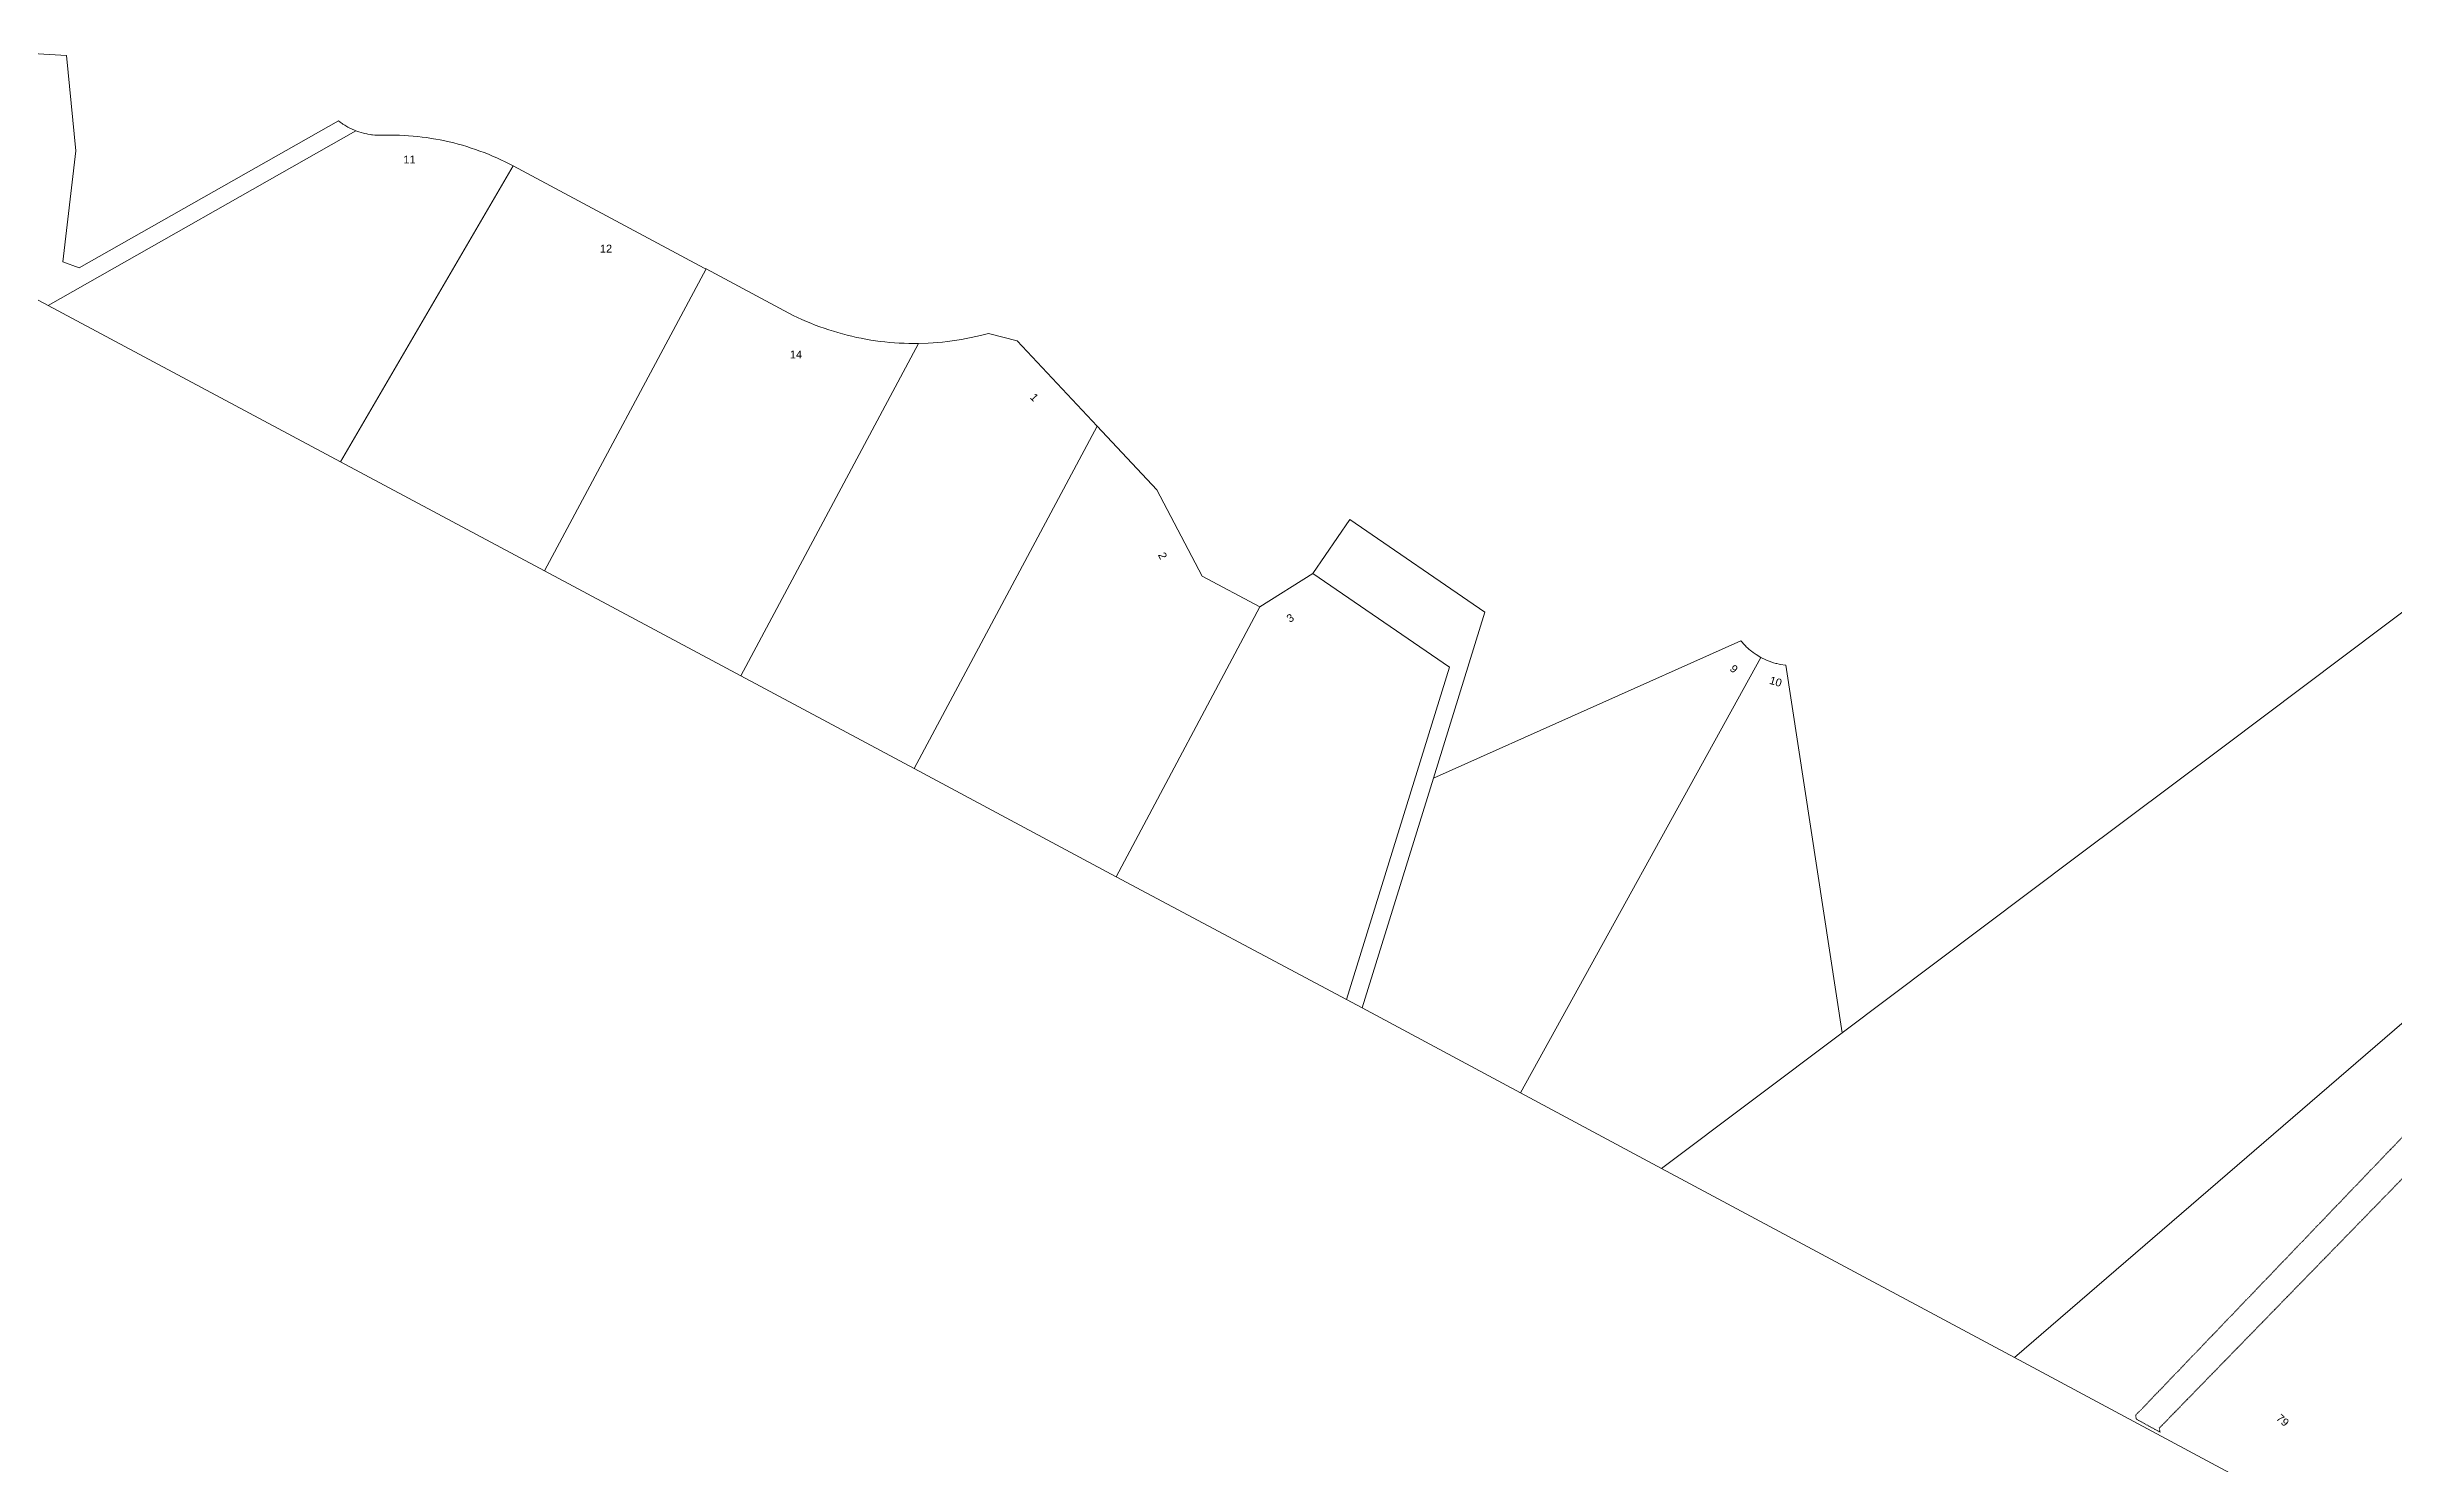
# Model space of a CAD drawing. Header units: metres. Extents: x 286486 to 288014, y 6149260 to 6150844.
# Drawn here: x 287094 to 287632, y 6149798 to 6150122 of the extents above; entities that cross this region are included whole.
import ezdxf

# ---------------------------------------------------------------- set-up
doc = ezdxf.new("R2010")
doc.units = ezdxf.units.M
doc.linetypes.add('HIDDEN', pattern=[0.375, 0.25, -0.125])
doc.linetypes.add('HIDDEN2', pattern=[0.1875, 0.125, -0.0625])
for name, color, linetype, lineweight in [('Cadastre Developer_SP_NEW', 2, 'Continuous', 5), ('Cadastre Land Parcels_SP_EXT', 9, 'Continuous', 5), ('Cadastre Other Property_SP_EXT', 9, 'HIDDEN', 5)]:
    doc.layers.add(name, color=color, linetype=linetype, lineweight=lineweight)
doc.styles.get("Standard").update_dxf_attribs({"font": 'arial.ttf'})

msp = doc.modelspace()

# ---------------------------------------------------------------- linework, layer by layer
at = {"layer": 'Cadastre Developer_SP_NEW', "color": 2, "lineweight": 0}
msp.add_lwpolyline([(287634.46764, 6149774.00429), (287545.18995, 6149821.897), (287464.33151, 6149865.24517), (287432.00054, 6149882.58478), (287395.75519, 6149902.02237), (287392.16535, 6149903.93398), (287339.34845, 6149932.06394), (287293.0308, 6149956.95466), (287253.34649, 6149978.17454), (287208.37123, 6150002.22336), (287161.63188, 6150027.21513), (287094.61737, 6150063.04841), (287059.34262, 6150081.91034)], dxfattribs=at)
at = {"layer": 'Cadastre Land Parcels_SP_EXT', "linetype": 'Continuous'}
for points in [[(287098.01579, 6150073.12345), (287100.94269, 6150098.55715), (287098.85857, 6150120.40958), (287065.21329, 6150122.36994), (287059.34262, 6150081.91034), (287094.61737, 6150063.04841), (287165.15052, 6150103.13446), (287164.00105, 6150103.63513), (287163.76688, 6150103.75102), (287163.30393, 6150103.99702), (287163.07603, 6150104.12502), (287162.6265, 6150104.3932), (287162.18731, 6150104.67745), (287161.97125, 6150104.82567), (287161.51316, 6150105.14341), (287161.13404, 6150105.45495), (287101.70809, 6150071.68592), (287098.01579, 6150073.12345)], [(287201.20189, 6150095.07437), (287200.27369, 6150095.5602), (287199.33922, 6150096.02907), (287198.39362, 6150096.48372), (287197.44033, 6150096.91929), (287196.48316, 6150097.33975), (287195.51583, 6150097.74219), (287194.54223, 6150098.12856), (287193.56253, 6150098.49779), (287192.57577, 6150098.85006), (287191.58291, 6150099.18422), (287190.58555, 6150099.50134), (287189.58191, 6150099.8014), (287188.57386, 6150100.08248), (287187.56042, 6150100.34853), (287186.54327, 6150100.5956), (287185.52002, 6150100.82262), (287184.49554, 6150101.03461), (287183.46655, 6150101.22771), (287182.43297, 6150101.40376), (287181.39745, 6150101.55984), (287180.35981, 6150101.69993), (287179.32013, 6150101.82113), (287178.27763, 6150101.92333), (287177.23389, 6150102.00857), (287176.18804, 6150102.07491), (287175.14271, 6150102.12234), (287174.09614, 6150102.15176), (287173.04834, 6150102.1643), (287172.11935, 6150102.15078), (287171.0295, 6150102.13444), (287169.74028, 6150102.14937), (287169.47882, 6150102.16624), (287168.95642, 6150102.21182), (287168.69796, 6150102.24265), (287168.43694, 6150102.27737), (287167.92028, 6150102.35996), (287167.66305, 6150102.40872), (287167.15231, 6150102.51922), (287166.89642, 6150102.57893), (287166.39159, 6150102.71647), (287165.83554, 6150102.90859), (287165.15052, 6150103.13446), (287094.61737, 6150063.04841), (287161.63188, 6150027.21513), (287201.20189, 6150095.07437)], [(287208.37123, 6150002.22336), (287161.63188, 6150027.21513), (287201.20189, 6150095.07437), (287244.97901, 6150071.66729), (287245.38542, 6150071.44981), (287208.37123, 6150002.22336)], [(287788.30914, 6150031.58777), (287748.05244, 6150067.25657), (287744.23762, 6150075.56903), (287691.71124, 6150036.09963), (287666.25263, 6150016.96934), (287593.20456, 6149962.07945), (287559.27053, 6149936.58083), (287505.72718, 6149896.31873), (287464.33151, 6149865.24517), (287545.18995, 6149821.897), (287689.40258, 6149946.27984), (287788.30914, 6150031.58777)], [(287294.09238, 6150054.3775), (287292.96376, 6150054.37026), (287291.86508, 6150054.38165), (287290.76507, 6150054.41389), (287289.6671, 6150054.46407), (287288.56868, 6150054.5342), (287287.47238, 6150054.62218), (287286.37883, 6150054.73118), (287285.28562, 6150054.85812), (287284.19701, 6150055.00502), (287283.10787, 6150055.16878), (287282.02491, 6150055.35366), (287280.94478, 6150055.55648), (287279.86747, 6150055.77731), (287278.79467, 6150056.0181), (287277.72559, 6150056.27789), (287276.66171, 6150056.55667), (287275.60331, 6150056.85249), (287274.55012, 6150057.1674), (287273.50143, 6150057.49926), (287272.46052, 6150057.85118), (287271.425, 6150058.22023), (287270.39557, 6150058.60828), (287269.37312, 6150059.01435), (287268.35853, 6150059.43658), (287267.35092, 6150059.8778), (287266.35188, 6150060.33624), (287265.35981, 6150060.81165), (287264.3772, 6150061.30525), (287245.38542, 6150071.44981), (287208.37123, 6150002.22336), (287253.34649, 6149978.17454), (287294.09238, 6150054.3775)], [(287335.00116, 6150035.41531), (287316.63637, 6150054.97684), (287310.07741, 6150056.69641), (287308.23823, 6150056.21208), (287307.16791, 6150055.95751), (287306.09458, 6150055.72175), (287305.01604, 6150055.50383), (287303.93449, 6150055.30667), (287302.85003, 6150055.12736), (287301.76275, 6150054.96694), (287300.67175, 6150054.82429), (287299.57775, 6150054.70248), (287298.48499, 6150054.59851), (287297.38772, 6150054.51548), (287296.2908, 6150054.45029), (287294.09238, 6150054.3775), (287253.34649, 6149978.17454), (287293.0308, 6149956.95466), (287335.00116, 6150035.41531)], [(287372.2755, 6149993.96073), (287359.05652, 6150001.02972), (287348.68963, 6150020.83213), (287335.00116, 6150035.41531), (287293.0308, 6149956.95466), (287339.34845, 6149932.06394), (287372.2755, 6149993.96073)], [(287679.84561, 6149822.80683), (287708.11823, 6149853.21507), (287745.93449, 6149893.88473), (287696.8507, 6149939.53671), (287742.64153, 6149981.64107), (287794.32998, 6150026.2531), (287788.30914, 6150031.58777), (287689.40258, 6149946.27984), (287545.18995, 6149821.897), (287634.46764, 6149774.00429), (287679.84561, 6149822.80683)], [(287412.07137, 6149954.74211), (287423.8288, 6149992.7837), (287392.91335, 6150014.02884), (287384.41779, 6150001.66625), (287415.73444, 6149980.14489), (287392.16535, 6149903.93398), (287395.75519, 6149902.02237), (287412.07137, 6149954.74211)], [(287392.16535, 6149903.93398), (287339.34845, 6149932.06394), (287372.2755, 6149993.96073), (287384.41779, 6150001.66625), (287415.73444, 6149980.14489), (287392.16535, 6149903.93398)], [(287487.067, 6149982.38474), (287485.96638, 6149983.04873), (287485.53434, 6149983.34412), (287485.32385, 6149983.49941), (287484.90762, 6149983.81811), (287484.70437, 6149983.98356), (287484.30652, 6149984.32355), (287484.11201, 6149984.49907), (287483.73262, 6149984.85947), (287483.54695, 6149985.04417), (287483.36445, 6149985.23294), (287482.50665, 6149986.22191), (287412.07137, 6149954.74211), (287395.75519, 6149902.02237), (287432.00054, 6149882.58478), (287487.067, 6149982.38474)], [(287505.72718, 6149896.31873), (287492.76145, 6149980.62718), (287491.48725, 6149980.80968), (287491.22994, 6149980.86038), (287490.72079, 6149980.97495), (287490.4648, 6149981.03873), (287489.96078, 6149981.17926), (287489.71106, 6149981.257), (287489.21463, 6149981.42359), (287488.96871, 6149981.51449), (287488.48156, 6149981.70714), (287488.24191, 6149981.81005), (287487.067, 6149982.38474), (287432.00054, 6149882.58478), (287464.33151, 6149865.24517), (287505.72718, 6149896.31873)]]:
    msp.add_lwpolyline(points, close=True, dxfattribs=at)
msp.add_lwpolyline([(287634.46764, 6149774.00429), (287545.18995, 6149821.897), (287464.33151, 6149865.24517), (287432.00054, 6149882.58478), (287395.75519, 6149902.02237), (287392.16535, 6149903.93398), (287339.34845, 6149932.06394), (287293.0308, 6149956.95466), (287253.34649, 6149978.17454), (287208.37123, 6150002.22336), (287161.63188, 6150027.21513), (287094.61737, 6150063.04841), (287059.34262, 6150081.91034)], dxfattribs=at)
at = {"layer": 'Cadastre Other Property_SP_EXT', "linetype": 'HIDDEN2'}
msp.add_lwpolyline([(287578.35023, 6149805.6871), (287794.20584, 6150027.39745), (287789.52584, 6150031.42826), (287672.42862, 6149912.33025), (287667.73136, 6149907.55911), (287572.93853, 6149808.6226), (287573.10825, 6149807.75894), (287578.53199, 6149804.7753), (287578.35023, 6149805.6871)], close=True, dxfattribs=at)

# ---------------------------------------------------------------- texts
at = {"layer": 'Cadastre Land Parcels_SP_EXT'}
for s, p in [('11', (287176.03713, 6150095.65357)), ('12', (287221.05981, 6150075.21824)), ('14', (287264.59148, 6150050.95277))]:
    msp.add_text(s, height=1.8, dxfattribs=at).set_placement(p)
for s, rotation, p in [('1', 313.33728, (287319.47419, 6150041.93138)), ('2', 297.518158, (287348.8697, 6150005.91745)), ('3', 32.278622, (287379.12476, 6149990.29793)), ('9', 318.200001, (287479.78141, 6149979.57395)), ('10', 343.5, (287488.87947, 6149976.39389)), ('79', 318.900002, (287605.0023, 6149807.7541))]:
    msp.add_text(s, height=1.8, rotation=rotation, dxfattribs=at).set_placement(p)

doc.saveas('drawing.dxf')
